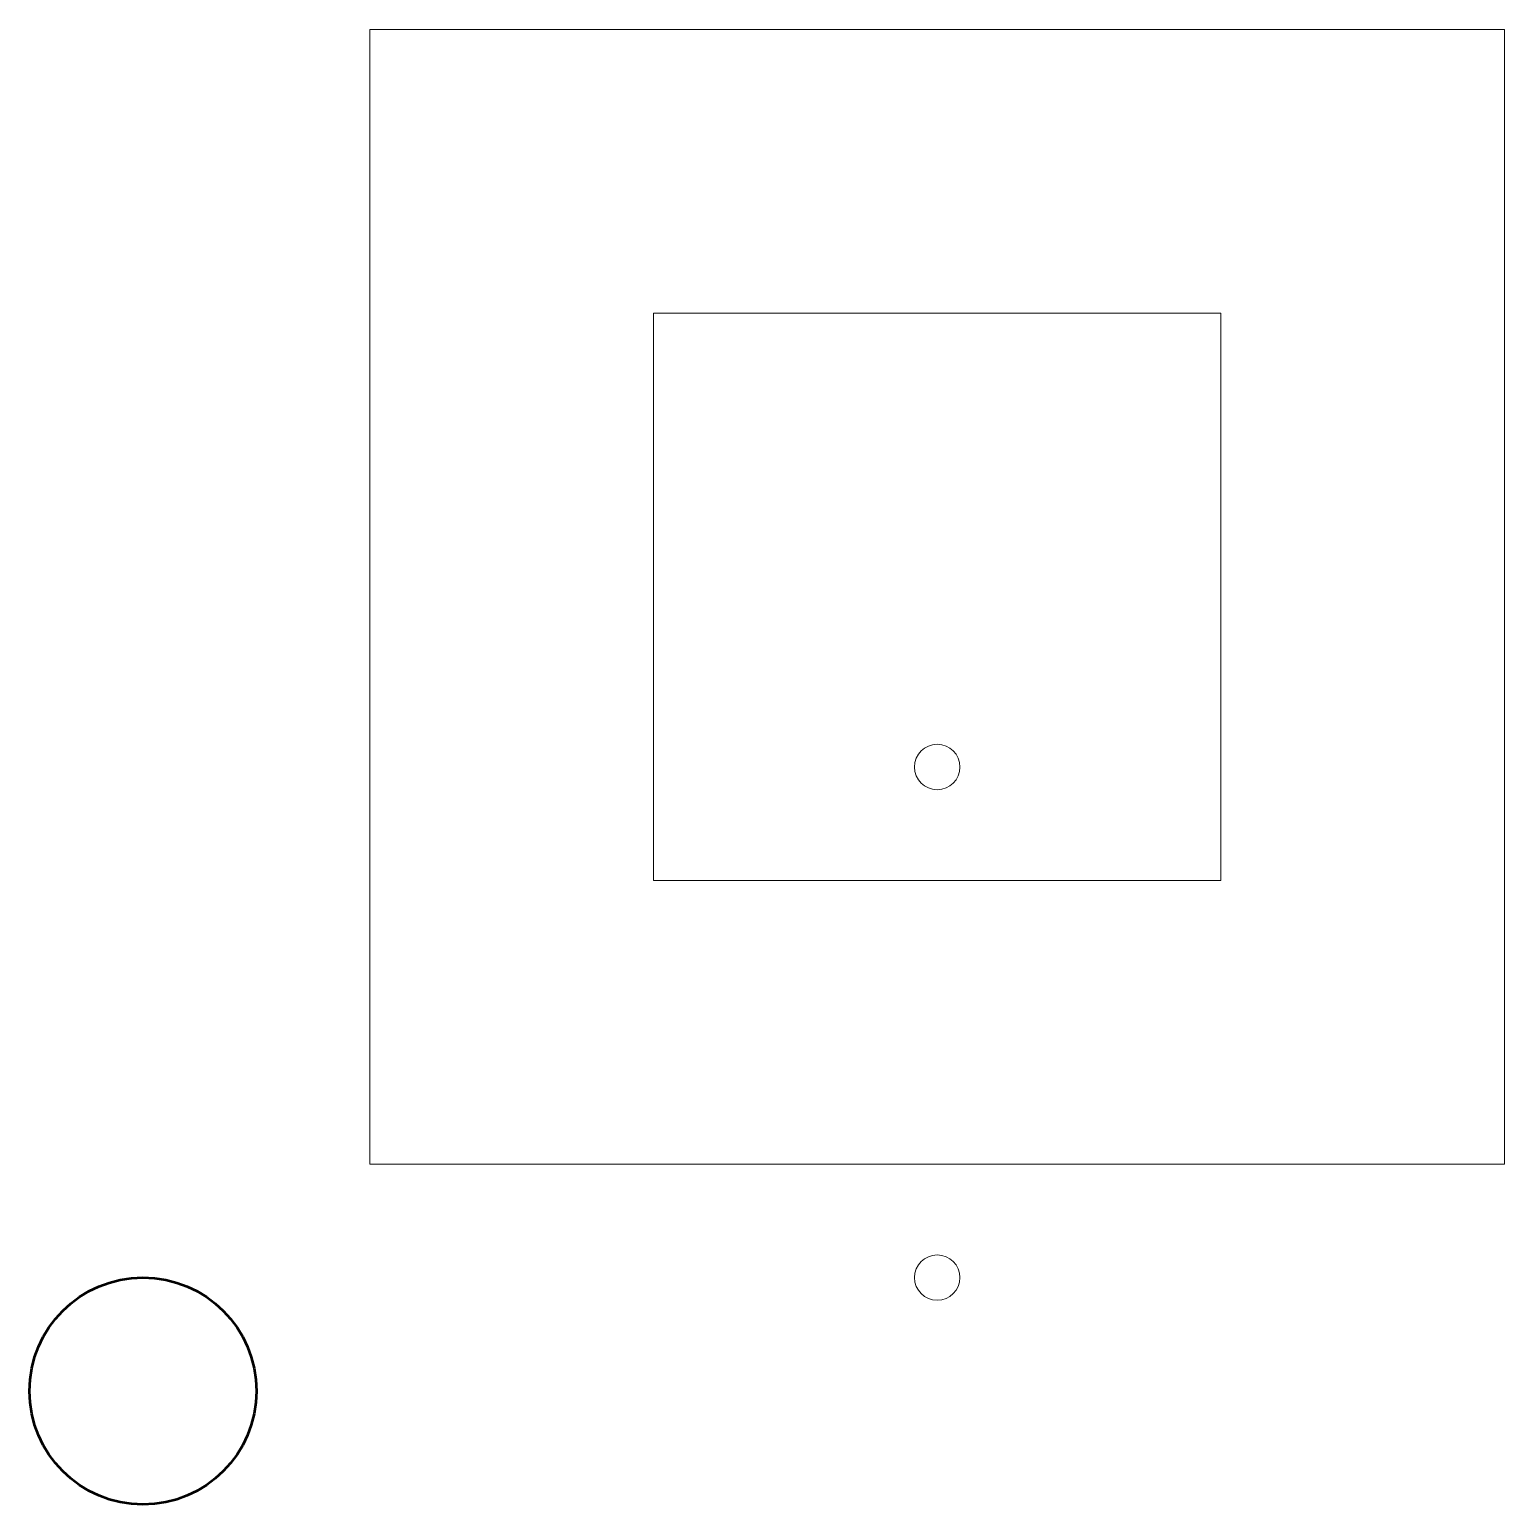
# Model space of a CAD drawing. Units: millimetres on the paper. Extents: x -150.2 to -85.2, y 8.2 to 73.2.
import ezdxf

# ---------------------------------------------------------------- set-up
doc = ezdxf.new("R2010")
doc.units = ezdxf.units.MM
doc.layers.add('0-0_CAM', color=7, linetype='Continuous', lineweight=20)
doc.layers.add('0-F_ORIGIN', color=5, linetype='Continuous', lineweight=50)

msp = doc.modelspace()

# ---------------------------------------------------------------- linework, layer by layer
at = {"layer": '0-0_CAM'}
for p, q in [((-122.664, 35.697), (-110.164, 35.697)), ((-110.164, 35.697), (-97.664, 35.697)), ((-135.164, 23.197), (-110.164, 23.197)), ((-110.164, 23.197), (-85.164, 23.197))]:
    msp.add_line(p, q, dxfattribs=at)
for points in [[(-85.164, 23.197), (-85.164, 73.197), (-135.164, 73.197), (-135.164, 23.197)], [(-97.664, 35.697), (-97.664, 60.697), (-122.664, 60.697), (-122.664, 35.697)]]:
    msp.add_lwpolyline(points, dxfattribs=at)
for centre in [(-110.164, 40.697), (-110.164, 18.197)]:
    msp.add_circle(centre, 1, dxfattribs=at)
at = {"layer": '0-F_ORIGIN'}
msp.add_circle((-145.164, 13.197), 5, dxfattribs=at)

doc.saveas('drawing.dxf')
